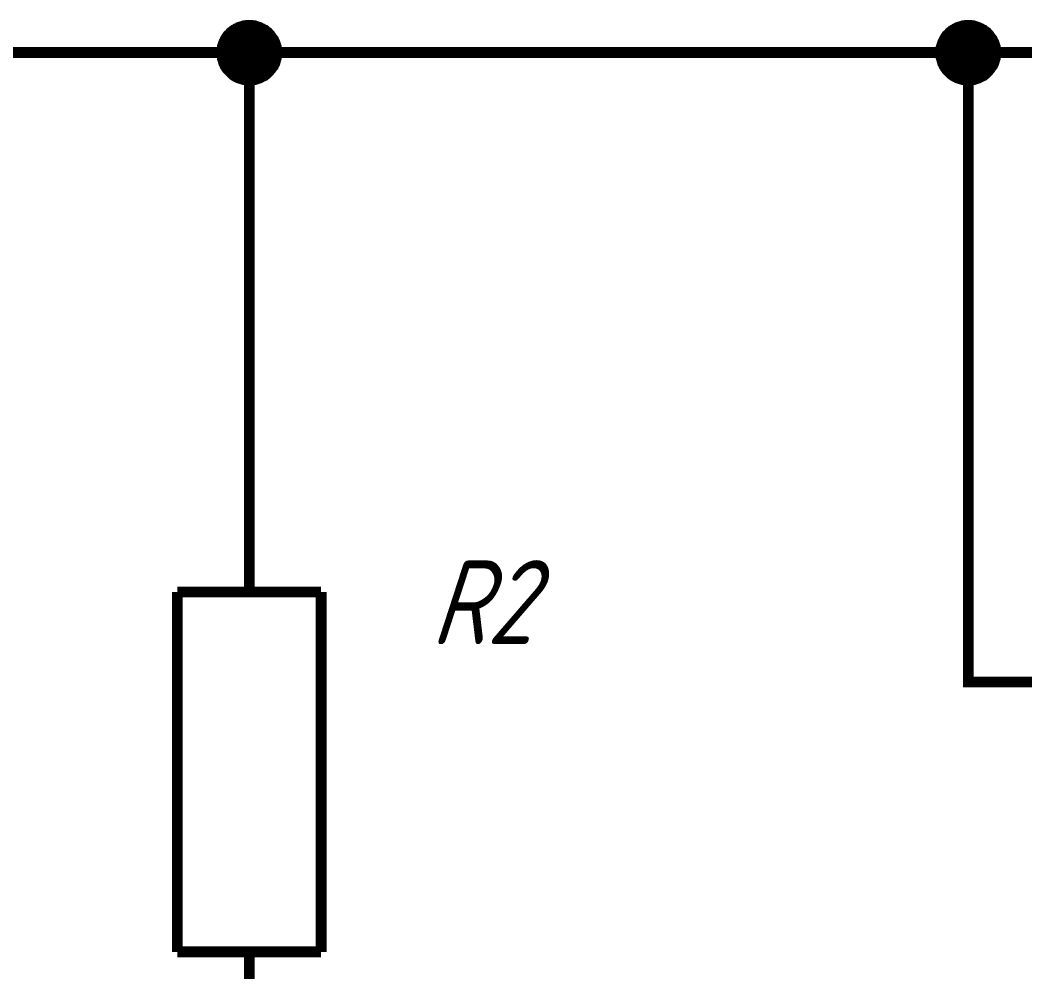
# Model space of a CAD drawing. Header units: millimetres. Extents: x 0 to 420, y 0 to 297.
# Drawn here: x 88.65 to 116.6, y 74.43 to 100.9 of the extents above; entities that cross this region are included whole.
import ezdxf

# ---------------------------------------------------------------- set-up
doc = ezdxf.new("R2010")
doc.units = ezdxf.units.MM
doc.layers.add('Sheet', color=255, linetype='Continuous')
doc.styles.add('GOST', font='', dxfattribs={"oblique": 18})
doc.styles.get('GOST').set_extended_font_data('GOST type A')

msp = doc.modelspace()

# ---------------------------------------------------------------- linework, layer by layer
at = {"layer": 'Sheet'}
for points, const_width in [([(94.266, 99.999), (94.266, 100.033), (94.266, 100.078), (94.278, 100.112), (94.278, 100.157), (94.289, 100.19), (94.3, 100.224), (94.311, 100.258), (94.323, 100.291), (94.345, 100.325), (94.356, 100.359), (94.379, 100.392), (94.39, 100.415), (94.412, 100.449), (94.435, 100.482), (94.469, 100.505), (94.491, 100.527), (94.513, 100.561), (94.547, 100.583), (94.57, 100.606), (94.603, 100.628), (94.637, 100.64), (94.659, 100.662), (94.693, 100.673), (94.727, 100.696), (94.76, 100.707), (94.805, 100.718), (94.839, 100.729), (94.873, 100.741), (94.918, 100.741), (94.951, 100.752), (94.985, 100.752), (95.03, 100.752)], 0.3), ([(94.266, 99.999), (94.266, 100.033), (94.266, 100.078), (94.278, 100.112), (94.278, 100.157), (94.289, 100.19), (94.3, 100.224), (94.311, 100.258), (94.323, 100.291), (94.345, 100.325), (94.356, 100.359), (94.379, 100.392), (94.39, 100.415), (94.412, 100.449), (94.435, 100.482), (94.469, 100.505), (94.491, 100.527), (94.513, 100.561), (94.547, 100.583), (94.57, 100.606), (94.603, 100.628), (94.637, 100.64), (94.659, 100.662), (94.693, 100.673), (94.727, 100.696), (94.76, 100.707), (94.805, 100.718), (94.839, 100.729), (94.873, 100.741), (94.918, 100.741), (94.951, 100.752), (94.985, 100.752), (95.03, 100.752)], 0.3), ([(94.266, 99.999), (94.266, 100.033), (94.266, 100.078), (94.278, 100.112), (94.278, 100.157), (94.289, 100.19), (94.3, 100.224), (94.311, 100.258), (94.323, 100.291), (94.345, 100.325), (94.356, 100.359), (94.379, 100.392), (94.39, 100.415), (94.412, 100.449), (94.435, 100.482), (94.469, 100.505), (94.491, 100.527), (94.513, 100.561), (94.547, 100.583), (94.57, 100.606), (94.603, 100.628), (94.637, 100.64), (94.659, 100.662), (94.693, 100.673), (94.727, 100.696), (94.76, 100.707), (94.805, 100.718), (94.839, 100.729), (94.873, 100.741), (94.918, 100.741), (94.951, 100.752), (94.985, 100.752), (95.03, 100.752)], 0.3), ([(94.266, 99.999), (94.266, 100.033), (94.266, 100.078), (94.278, 100.112), (94.278, 100.157), (94.289, 100.19), (94.3, 100.224), (94.311, 100.258), (94.323, 100.291), (94.345, 100.325), (94.356, 100.359), (94.379, 100.392), (94.39, 100.415), (94.412, 100.449), (94.435, 100.482), (94.469, 100.505), (94.491, 100.527), (94.513, 100.561), (94.547, 100.583), (94.57, 100.606), (94.603, 100.628), (94.637, 100.64), (94.659, 100.662), (94.693, 100.673), (94.727, 100.696), (94.76, 100.707), (94.805, 100.718), (94.839, 100.729), (94.873, 100.741), (94.918, 100.741), (94.951, 100.752), (94.985, 100.752), (95.03, 100.752)], 0.3), ([(95.03, 100.752), (95.03, 100.752)], 0.3), ([(95.03, 100.752), (95.064, 100.752), (95.109, 100.752), (95.142, 100.741), (95.187, 100.741), (95.221, 100.729), (95.254, 100.718), (95.288, 100.707), (95.322, 100.696), (95.356, 100.673), (95.389, 100.662), (95.423, 100.64), (95.457, 100.628), (95.479, 100.606), (95.513, 100.583), (95.546, 100.561), (95.569, 100.527), (95.591, 100.505), (95.614, 100.482), (95.636, 100.449), (95.659, 100.415), (95.681, 100.392), (95.704, 100.359), (95.715, 100.325), (95.737, 100.291), (95.749, 100.258), (95.76, 100.224), (95.771, 100.19), (95.782, 100.157), (95.782, 100.112), (95.793, 100.078), (95.793, 100.033), (95.793, 99.999)], 0.3), ([(95.03, 100.752), (95.03, 100.752)], 0.3), ([(95.03, 100.752), (95.064, 100.752), (95.109, 100.752), (95.142, 100.741), (95.187, 100.741), (95.221, 100.729), (95.254, 100.718), (95.288, 100.707), (95.322, 100.696), (95.356, 100.673), (95.389, 100.662), (95.423, 100.64), (95.457, 100.628), (95.479, 100.606), (95.513, 100.583), (95.546, 100.561), (95.569, 100.527), (95.591, 100.505), (95.614, 100.482), (95.636, 100.449), (95.659, 100.415), (95.681, 100.392), (95.704, 100.359), (95.715, 100.325), (95.737, 100.291), (95.749, 100.258), (95.76, 100.224), (95.771, 100.19), (95.782, 100.157), (95.782, 100.112), (95.793, 100.078), (95.793, 100.033), (95.793, 99.999)], 0.3), ([(95.03, 100.752), (95.03, 100.752)], 0.3), ([(95.03, 100.752), (95.064, 100.752), (95.109, 100.752), (95.142, 100.741), (95.187, 100.741), (95.221, 100.729), (95.254, 100.718), (95.288, 100.707), (95.322, 100.696), (95.356, 100.673), (95.389, 100.662), (95.423, 100.64), (95.457, 100.628), (95.479, 100.606), (95.513, 100.583), (95.546, 100.561), (95.569, 100.527), (95.591, 100.505), (95.614, 100.482), (95.636, 100.449), (95.659, 100.415), (95.681, 100.392), (95.704, 100.359), (95.715, 100.325), (95.737, 100.291), (95.749, 100.258), (95.76, 100.224), (95.771, 100.19), (95.782, 100.157), (95.782, 100.112), (95.793, 100.078), (95.793, 100.033), (95.793, 99.999)], 0.3), ([(95.03, 100.752), (95.03, 100.752)], 0.3), ([(95.03, 100.752), (95.064, 100.752), (95.109, 100.752), (95.142, 100.741), (95.187, 100.741), (95.221, 100.729), (95.254, 100.718), (95.288, 100.707), (95.322, 100.696), (95.356, 100.673), (95.389, 100.662), (95.423, 100.64), (95.457, 100.628), (95.479, 100.606), (95.513, 100.583), (95.546, 100.561), (95.569, 100.527), (95.591, 100.505), (95.614, 100.482), (95.636, 100.449), (95.659, 100.415), (95.681, 100.392), (95.704, 100.359), (95.715, 100.325), (95.737, 100.291), (95.749, 100.258), (95.76, 100.224), (95.771, 100.19), (95.782, 100.157), (95.782, 100.112), (95.793, 100.078), (95.793, 100.033), (95.793, 99.999)], 0.3), ([(114.263, 99.999), (114.263, 100.033), (114.263, 100.078), (114.274, 100.112), (114.274, 100.157), (114.285, 100.19), (114.296, 100.224), (114.308, 100.258), (114.319, 100.291), (114.341, 100.325), (114.353, 100.359), (114.375, 100.392), (114.386, 100.415), (114.409, 100.449), (114.431, 100.482), (114.465, 100.505), (114.487, 100.527), (114.51, 100.561), (114.543, 100.583), (114.566, 100.606), (114.6, 100.628), (114.633, 100.64), (114.656, 100.662), (114.689, 100.673), (114.723, 100.696), (114.757, 100.707), (114.802, 100.718), (114.835, 100.729), (114.869, 100.741), (114.914, 100.741), (114.948, 100.752), (114.981, 100.752), (115.026, 100.752)], 0.3), ([(114.263, 99.999), (114.263, 100.033), (114.263, 100.078), (114.274, 100.112), (114.274, 100.157), (114.285, 100.19), (114.296, 100.224), (114.308, 100.258), (114.319, 100.291), (114.341, 100.325), (114.353, 100.359), (114.375, 100.392), (114.386, 100.415), (114.409, 100.449), (114.431, 100.482), (114.465, 100.505), (114.487, 100.527), (114.51, 100.561), (114.543, 100.583), (114.566, 100.606), (114.6, 100.628), (114.633, 100.64), (114.656, 100.662), (114.689, 100.673), (114.723, 100.696), (114.757, 100.707), (114.802, 100.718), (114.835, 100.729), (114.869, 100.741), (114.914, 100.741), (114.948, 100.752), (114.981, 100.752), (115.026, 100.752)], 0.3), ([(114.263, 99.999), (114.263, 100.033), (114.263, 100.078), (114.274, 100.112), (114.274, 100.157), (114.285, 100.19), (114.296, 100.224), (114.308, 100.258), (114.319, 100.291), (114.341, 100.325), (114.353, 100.359), (114.375, 100.392), (114.386, 100.415), (114.409, 100.449), (114.431, 100.482), (114.465, 100.505), (114.487, 100.527), (114.51, 100.561), (114.543, 100.583), (114.566, 100.606), (114.6, 100.628), (114.633, 100.64), (114.656, 100.662), (114.689, 100.673), (114.723, 100.696), (114.757, 100.707), (114.802, 100.718), (114.835, 100.729), (114.869, 100.741), (114.914, 100.741), (114.948, 100.752), (114.981, 100.752), (115.026, 100.752)], 0.3), ([(114.263, 99.999), (114.263, 100.033), (114.263, 100.078), (114.274, 100.112), (114.274, 100.157), (114.285, 100.19), (114.296, 100.224), (114.308, 100.258), (114.319, 100.291), (114.341, 100.325), (114.353, 100.359), (114.375, 100.392), (114.386, 100.415), (114.409, 100.449), (114.431, 100.482), (114.465, 100.505), (114.487, 100.527), (114.51, 100.561), (114.543, 100.583), (114.566, 100.606), (114.6, 100.628), (114.633, 100.64), (114.656, 100.662), (114.689, 100.673), (114.723, 100.696), (114.757, 100.707), (114.802, 100.718), (114.835, 100.729), (114.869, 100.741), (114.914, 100.741), (114.948, 100.752), (114.981, 100.752), (115.026, 100.752)], 0.3), ([(115.026, 100.752), (115.026, 100.752)], 0.3), ([(115.026, 100.752), (115.06, 100.752), (115.105, 100.752), (115.138, 100.741), (115.183, 100.741), (115.217, 100.729), (115.251, 100.718), (115.284, 100.707), (115.318, 100.696), (115.352, 100.673), (115.385, 100.662), (115.419, 100.64), (115.453, 100.628), (115.475, 100.606), (115.509, 100.583), (115.543, 100.561), (115.565, 100.527), (115.588, 100.505), (115.61, 100.482), (115.632, 100.449), (115.655, 100.415), (115.677, 100.392), (115.7, 100.359), (115.711, 100.325), (115.734, 100.291), (115.745, 100.258), (115.756, 100.224), (115.767, 100.19), (115.778, 100.157), (115.778, 100.112), (115.79, 100.078), (115.79, 100.033), (115.79, 99.999)], 0.3), ([(115.026, 100.752), (115.026, 100.752)], 0.3), ([(115.026, 100.752), (115.06, 100.752), (115.105, 100.752), (115.138, 100.741), (115.183, 100.741), (115.217, 100.729), (115.251, 100.718), (115.284, 100.707), (115.318, 100.696), (115.352, 100.673), (115.385, 100.662), (115.419, 100.64), (115.453, 100.628), (115.475, 100.606), (115.509, 100.583), (115.543, 100.561), (115.565, 100.527), (115.588, 100.505), (115.61, 100.482), (115.632, 100.449), (115.655, 100.415), (115.677, 100.392), (115.7, 100.359), (115.711, 100.325), (115.734, 100.291), (115.745, 100.258), (115.756, 100.224), (115.767, 100.19), (115.778, 100.157), (115.778, 100.112), (115.79, 100.078), (115.79, 100.033), (115.79, 99.999)], 0.3), ([(115.026, 100.752), (115.026, 100.752)], 0.3), ([(115.026, 100.752), (115.06, 100.752), (115.105, 100.752), (115.138, 100.741), (115.183, 100.741), (115.217, 100.729), (115.251, 100.718), (115.284, 100.707), (115.318, 100.696), (115.352, 100.673), (115.385, 100.662), (115.419, 100.64), (115.453, 100.628), (115.475, 100.606), (115.509, 100.583), (115.543, 100.561), (115.565, 100.527), (115.588, 100.505), (115.61, 100.482), (115.632, 100.449), (115.655, 100.415), (115.677, 100.392), (115.7, 100.359), (115.711, 100.325), (115.734, 100.291), (115.745, 100.258), (115.756, 100.224), (115.767, 100.19), (115.778, 100.157), (115.778, 100.112), (115.79, 100.078), (115.79, 100.033), (115.79, 99.999)], 0.3), ([(115.026, 100.752), (115.026, 100.752)], 0.3), ([(115.026, 100.752), (115.06, 100.752), (115.105, 100.752), (115.138, 100.741), (115.183, 100.741), (115.217, 100.729), (115.251, 100.718), (115.284, 100.707), (115.318, 100.696), (115.352, 100.673), (115.385, 100.662), (115.419, 100.64), (115.453, 100.628), (115.475, 100.606), (115.509, 100.583), (115.543, 100.561), (115.565, 100.527), (115.588, 100.505), (115.61, 100.482), (115.632, 100.449), (115.655, 100.415), (115.677, 100.392), (115.7, 100.359), (115.711, 100.325), (115.734, 100.291), (115.745, 100.258), (115.756, 100.224), (115.767, 100.19), (115.778, 100.157), (115.778, 100.112), (115.79, 100.078), (115.79, 100.033), (115.79, 99.999)], 0.3), ([(94.266, 99.999), (94.266, 100.033), (94.266, 100.078), (94.278, 100.112), (94.278, 100.157), (94.289, 100.19), (94.3, 100.224), (94.311, 100.258), (94.323, 100.291), (94.345, 100.325), (94.356, 100.359), (94.379, 100.392), (94.39, 100.415), (94.412, 100.449), (94.435, 100.482), (94.469, 100.505), (94.491, 100.527), (94.513, 100.561), (94.547, 100.583), (94.57, 100.606), (94.603, 100.628), (94.637, 100.64), (94.659, 100.662), (94.693, 100.673), (94.727, 100.696), (94.76, 100.707), (94.805, 100.718), (94.839, 100.729), (94.873, 100.741), (94.918, 100.741), (94.951, 100.752), (94.985, 100.752), (95.03, 100.752)], 0.0991), ([(94.266, 99.999), (94.266, 100.033), (94.266, 100.078), (94.278, 100.112), (94.278, 100.157), (94.289, 100.19), (94.3, 100.224), (94.311, 100.258), (94.323, 100.291), (94.345, 100.325), (94.356, 100.359), (94.379, 100.392), (94.39, 100.415), (94.412, 100.449), (94.435, 100.482), (94.469, 100.505), (94.491, 100.527), (94.513, 100.561), (94.547, 100.583), (94.57, 100.606), (94.603, 100.628), (94.637, 100.64), (94.659, 100.662), (94.693, 100.673), (94.727, 100.696), (94.76, 100.707), (94.805, 100.718), (94.839, 100.729), (94.873, 100.741), (94.918, 100.741), (94.951, 100.752), (94.985, 100.752), (95.03, 100.752)], 0.0991), ([(94.266, 99.999), (94.266, 100.033), (94.266, 100.078), (94.278, 100.112), (94.278, 100.157), (94.289, 100.19), (94.3, 100.224), (94.311, 100.258), (94.323, 100.291), (94.345, 100.325), (94.356, 100.359), (94.379, 100.392), (94.39, 100.415), (94.412, 100.449), (94.435, 100.482), (94.469, 100.505), (94.491, 100.527), (94.513, 100.561), (94.547, 100.583), (94.57, 100.606), (94.603, 100.628), (94.637, 100.64), (94.659, 100.662), (94.693, 100.673), (94.727, 100.696), (94.76, 100.707), (94.805, 100.718), (94.839, 100.729), (94.873, 100.741), (94.918, 100.741), (94.951, 100.752), (94.985, 100.752), (95.03, 100.752)], 0.0991), ([(94.266, 99.999), (94.266, 100.033), (94.266, 100.078), (94.278, 100.112), (94.278, 100.157), (94.289, 100.19), (94.3, 100.224), (94.311, 100.258), (94.323, 100.291), (94.345, 100.325), (94.356, 100.359), (94.379, 100.392), (94.39, 100.415), (94.412, 100.449), (94.435, 100.482), (94.469, 100.505), (94.491, 100.527), (94.513, 100.561), (94.547, 100.583), (94.57, 100.606), (94.603, 100.628), (94.637, 100.64), (94.659, 100.662), (94.693, 100.673), (94.727, 100.696), (94.76, 100.707), (94.805, 100.718), (94.839, 100.729), (94.873, 100.741), (94.918, 100.741), (94.951, 100.752), (94.985, 100.752), (95.03, 100.752)], 0.0991), ([(95.03, 100.752), (95.03, 100.752)], 0.0991), ([(95.03, 100.752), (95.064, 100.752), (95.109, 100.752), (95.142, 100.741), (95.187, 100.741), (95.221, 100.729), (95.254, 100.718), (95.288, 100.707), (95.322, 100.696), (95.356, 100.673), (95.389, 100.662), (95.423, 100.64), (95.457, 100.628), (95.479, 100.606), (95.513, 100.583), (95.546, 100.561), (95.569, 100.527), (95.591, 100.505), (95.614, 100.482), (95.636, 100.449), (95.659, 100.415), (95.681, 100.392), (95.704, 100.359), (95.715, 100.325), (95.737, 100.291), (95.749, 100.258), (95.76, 100.224), (95.771, 100.19), (95.782, 100.157), (95.782, 100.112), (95.793, 100.078), (95.793, 100.033), (95.793, 99.999)], 0.0991), ([(95.03, 100.752), (95.03, 100.752)], 0.0991), ([(95.03, 100.752), (95.064, 100.752), (95.109, 100.752), (95.142, 100.741), (95.187, 100.741), (95.221, 100.729), (95.254, 100.718), (95.288, 100.707), (95.322, 100.696), (95.356, 100.673), (95.389, 100.662), (95.423, 100.64), (95.457, 100.628), (95.479, 100.606), (95.513, 100.583), (95.546, 100.561), (95.569, 100.527), (95.591, 100.505), (95.614, 100.482), (95.636, 100.449), (95.659, 100.415), (95.681, 100.392), (95.704, 100.359), (95.715, 100.325), (95.737, 100.291), (95.749, 100.258), (95.76, 100.224), (95.771, 100.19), (95.782, 100.157), (95.782, 100.112), (95.793, 100.078), (95.793, 100.033), (95.793, 99.999)], 0.0991), ([(95.03, 100.752), (95.03, 100.752)], 0.0991), ([(95.03, 100.752), (95.064, 100.752), (95.109, 100.752), (95.142, 100.741), (95.187, 100.741), (95.221, 100.729), (95.254, 100.718), (95.288, 100.707), (95.322, 100.696), (95.356, 100.673), (95.389, 100.662), (95.423, 100.64), (95.457, 100.628), (95.479, 100.606), (95.513, 100.583), (95.546, 100.561), (95.569, 100.527), (95.591, 100.505), (95.614, 100.482), (95.636, 100.449), (95.659, 100.415), (95.681, 100.392), (95.704, 100.359), (95.715, 100.325), (95.737, 100.291), (95.749, 100.258), (95.76, 100.224), (95.771, 100.19), (95.782, 100.157), (95.782, 100.112), (95.793, 100.078), (95.793, 100.033), (95.793, 99.999)], 0.0991), ([(95.03, 100.752), (95.03, 100.752)], 0.0991), ([(95.03, 100.752), (95.064, 100.752), (95.109, 100.752), (95.142, 100.741), (95.187, 100.741), (95.221, 100.729), (95.254, 100.718), (95.288, 100.707), (95.322, 100.696), (95.356, 100.673), (95.389, 100.662), (95.423, 100.64), (95.457, 100.628), (95.479, 100.606), (95.513, 100.583), (95.546, 100.561), (95.569, 100.527), (95.591, 100.505), (95.614, 100.482), (95.636, 100.449), (95.659, 100.415), (95.681, 100.392), (95.704, 100.359), (95.715, 100.325), (95.737, 100.291), (95.749, 100.258), (95.76, 100.224), (95.771, 100.19), (95.782, 100.157), (95.782, 100.112), (95.793, 100.078), (95.793, 100.033), (95.793, 99.999)], 0.0991), ([(114.263, 99.999), (114.263, 100.033), (114.263, 100.078), (114.274, 100.112), (114.274, 100.157), (114.285, 100.19), (114.296, 100.224), (114.308, 100.258), (114.319, 100.291), (114.341, 100.325), (114.353, 100.359), (114.375, 100.392), (114.386, 100.415), (114.409, 100.449), (114.431, 100.482), (114.465, 100.505), (114.487, 100.527), (114.51, 100.561), (114.543, 100.583), (114.566, 100.606), (114.6, 100.628), (114.633, 100.64), (114.656, 100.662), (114.689, 100.673), (114.723, 100.696), (114.757, 100.707), (114.802, 100.718), (114.835, 100.729), (114.869, 100.741), (114.914, 100.741), (114.948, 100.752), (114.981, 100.752), (115.026, 100.752)], 0.0991), ([(114.263, 99.999), (114.263, 100.033), (114.263, 100.078), (114.274, 100.112), (114.274, 100.157), (114.285, 100.19), (114.296, 100.224), (114.308, 100.258), (114.319, 100.291), (114.341, 100.325), (114.353, 100.359), (114.375, 100.392), (114.386, 100.415), (114.409, 100.449), (114.431, 100.482), (114.465, 100.505), (114.487, 100.527), (114.51, 100.561), (114.543, 100.583), (114.566, 100.606), (114.6, 100.628), (114.633, 100.64), (114.656, 100.662), (114.689, 100.673), (114.723, 100.696), (114.757, 100.707), (114.802, 100.718), (114.835, 100.729), (114.869, 100.741), (114.914, 100.741), (114.948, 100.752), (114.981, 100.752), (115.026, 100.752)], 0.0991), ([(114.263, 99.999), (114.263, 100.033), (114.263, 100.078), (114.274, 100.112), (114.274, 100.157), (114.285, 100.19), (114.296, 100.224), (114.308, 100.258), (114.319, 100.291), (114.341, 100.325), (114.353, 100.359), (114.375, 100.392), (114.386, 100.415), (114.409, 100.449), (114.431, 100.482), (114.465, 100.505), (114.487, 100.527), (114.51, 100.561), (114.543, 100.583), (114.566, 100.606), (114.6, 100.628), (114.633, 100.64), (114.656, 100.662), (114.689, 100.673), (114.723, 100.696), (114.757, 100.707), (114.802, 100.718), (114.835, 100.729), (114.869, 100.741), (114.914, 100.741), (114.948, 100.752), (114.981, 100.752), (115.026, 100.752)], 0.0991), ([(114.263, 99.999), (114.263, 100.033), (114.263, 100.078), (114.274, 100.112), (114.274, 100.157), (114.285, 100.19), (114.296, 100.224), (114.308, 100.258), (114.319, 100.291), (114.341, 100.325), (114.353, 100.359), (114.375, 100.392), (114.386, 100.415), (114.409, 100.449), (114.431, 100.482), (114.465, 100.505), (114.487, 100.527), (114.51, 100.561), (114.543, 100.583), (114.566, 100.606), (114.6, 100.628), (114.633, 100.64), (114.656, 100.662), (114.689, 100.673), (114.723, 100.696), (114.757, 100.707), (114.802, 100.718), (114.835, 100.729), (114.869, 100.741), (114.914, 100.741), (114.948, 100.752), (114.981, 100.752), (115.026, 100.752)], 0.0991), ([(115.026, 100.752), (115.026, 100.752)], 0.0991), ([(115.026, 100.752), (115.06, 100.752), (115.105, 100.752), (115.138, 100.741), (115.183, 100.741), (115.217, 100.729), (115.251, 100.718), (115.284, 100.707), (115.318, 100.696), (115.352, 100.673), (115.385, 100.662), (115.419, 100.64), (115.453, 100.628), (115.475, 100.606), (115.509, 100.583), (115.543, 100.561), (115.565, 100.527), (115.588, 100.505), (115.61, 100.482), (115.632, 100.449), (115.655, 100.415), (115.677, 100.392), (115.7, 100.359), (115.711, 100.325), (115.734, 100.291), (115.745, 100.258), (115.756, 100.224), (115.767, 100.19), (115.778, 100.157), (115.778, 100.112), (115.79, 100.078), (115.79, 100.033), (115.79, 99.999)], 0.0991), ([(115.026, 100.752), (115.026, 100.752)], 0.0991), ([(115.026, 100.752), (115.06, 100.752), (115.105, 100.752), (115.138, 100.741), (115.183, 100.741), (115.217, 100.729), (115.251, 100.718), (115.284, 100.707), (115.318, 100.696), (115.352, 100.673), (115.385, 100.662), (115.419, 100.64), (115.453, 100.628), (115.475, 100.606), (115.509, 100.583), (115.543, 100.561), (115.565, 100.527), (115.588, 100.505), (115.61, 100.482), (115.632, 100.449), (115.655, 100.415), (115.677, 100.392), (115.7, 100.359), (115.711, 100.325), (115.734, 100.291), (115.745, 100.258), (115.756, 100.224), (115.767, 100.19), (115.778, 100.157), (115.778, 100.112), (115.79, 100.078), (115.79, 100.033), (115.79, 99.999)], 0.0991), ([(115.026, 100.752), (115.026, 100.752)], 0.0991), ([(115.026, 100.752), (115.06, 100.752), (115.105, 100.752), (115.138, 100.741), (115.183, 100.741), (115.217, 100.729), (115.251, 100.718), (115.284, 100.707), (115.318, 100.696), (115.352, 100.673), (115.385, 100.662), (115.419, 100.64), (115.453, 100.628), (115.475, 100.606), (115.509, 100.583), (115.543, 100.561), (115.565, 100.527), (115.588, 100.505), (115.61, 100.482), (115.632, 100.449), (115.655, 100.415), (115.677, 100.392), (115.7, 100.359), (115.711, 100.325), (115.734, 100.291), (115.745, 100.258), (115.756, 100.224), (115.767, 100.19), (115.778, 100.157), (115.778, 100.112), (115.79, 100.078), (115.79, 100.033), (115.79, 99.999)], 0.0991), ([(115.026, 100.752), (115.026, 100.752)], 0.0991), ([(115.026, 100.752), (115.06, 100.752), (115.105, 100.752), (115.138, 100.741), (115.183, 100.741), (115.217, 100.729), (115.251, 100.718), (115.284, 100.707), (115.318, 100.696), (115.352, 100.673), (115.385, 100.662), (115.419, 100.64), (115.453, 100.628), (115.475, 100.606), (115.509, 100.583), (115.543, 100.561), (115.565, 100.527), (115.588, 100.505), (115.61, 100.482), (115.632, 100.449), (115.655, 100.415), (115.677, 100.392), (115.7, 100.359), (115.711, 100.325), (115.734, 100.291), (115.745, 100.258), (115.756, 100.224), (115.767, 100.19), (115.778, 100.157), (115.778, 100.112), (115.79, 100.078), (115.79, 100.033), (115.79, 99.999)], 0.0991), ([(95.03, 99.999), (85.026, 99.999)], 0.3), ([(95.03, 99.236), (94.985, 99.236), (94.951, 99.236), (94.918, 99.247), (94.873, 99.247), (94.839, 99.258), (94.805, 99.27), (94.76, 99.281), (94.727, 99.292), (94.693, 99.314), (94.659, 99.326), (94.637, 99.348), (94.603, 99.359), (94.57, 99.382), (94.547, 99.404), (94.513, 99.438), (94.491, 99.46), (94.469, 99.483), (94.435, 99.517), (94.412, 99.539), (94.39, 99.573), (94.379, 99.606), (94.356, 99.629), (94.345, 99.663), (94.323, 99.696), (94.311, 99.73), (94.3, 99.775), (94.289, 99.809), (94.278, 99.842), (94.278, 99.887), (94.266, 99.921), (94.266, 99.955), (94.266, 99.999)], 0.3), ([(94.266, 99.999), (94.266, 99.999)], 0.3), ([(95.03, 99.236), (94.985, 99.236), (94.951, 99.236), (94.918, 99.247), (94.873, 99.247), (94.839, 99.258), (94.805, 99.27), (94.76, 99.281), (94.727, 99.292), (94.693, 99.314), (94.659, 99.326), (94.637, 99.348), (94.603, 99.359), (94.57, 99.382), (94.547, 99.404), (94.513, 99.438), (94.491, 99.46), (94.469, 99.483), (94.435, 99.517), (94.412, 99.539), (94.39, 99.573), (94.379, 99.606), (94.356, 99.629), (94.345, 99.663), (94.323, 99.696), (94.311, 99.73), (94.3, 99.775), (94.289, 99.809), (94.278, 99.842), (94.278, 99.887), (94.266, 99.921), (94.266, 99.955), (94.266, 99.999)], 0.3), ([(94.266, 99.999), (94.266, 99.999)], 0.3), ([(95.03, 99.236), (94.985, 99.236), (94.951, 99.236), (94.918, 99.247), (94.873, 99.247), (94.839, 99.258), (94.805, 99.27), (94.76, 99.281), (94.727, 99.292), (94.693, 99.314), (94.659, 99.326), (94.637, 99.348), (94.603, 99.359), (94.57, 99.382), (94.547, 99.404), (94.513, 99.438), (94.491, 99.46), (94.469, 99.483), (94.435, 99.517), (94.412, 99.539), (94.39, 99.573), (94.379, 99.606), (94.356, 99.629), (94.345, 99.663), (94.323, 99.696), (94.311, 99.73), (94.3, 99.775), (94.289, 99.809), (94.278, 99.842), (94.278, 99.887), (94.266, 99.921), (94.266, 99.955), (94.266, 99.999)], 0.3), ([(94.266, 99.999), (94.266, 99.999)], 0.3), ([(95.03, 99.236), (94.985, 99.236), (94.951, 99.236), (94.918, 99.247), (94.873, 99.247), (94.839, 99.258), (94.805, 99.27), (94.76, 99.281), (94.727, 99.292), (94.693, 99.314), (94.659, 99.326), (94.637, 99.348), (94.603, 99.359), (94.57, 99.382), (94.547, 99.404), (94.513, 99.438), (94.491, 99.46), (94.469, 99.483), (94.435, 99.517), (94.412, 99.539), (94.39, 99.573), (94.379, 99.606), (94.356, 99.629), (94.345, 99.663), (94.323, 99.696), (94.311, 99.73), (94.3, 99.775), (94.289, 99.809), (94.278, 99.842), (94.278, 99.887), (94.266, 99.921), (94.266, 99.955), (94.266, 99.999)], 0.3), ([(94.266, 99.999), (94.266, 99.999)], 0.3), ([(95.793, 99.999), (95.793, 99.955), (95.793, 99.921), (95.782, 99.887), (95.782, 99.842), (95.771, 99.809), (95.76, 99.775), (95.749, 99.73), (95.737, 99.696), (95.715, 99.663), (95.704, 99.629), (95.681, 99.606), (95.659, 99.573), (95.636, 99.539), (95.614, 99.517), (95.591, 99.483), (95.569, 99.46), (95.546, 99.438), (95.513, 99.404), (95.479, 99.382), (95.457, 99.359), (95.423, 99.348), (95.389, 99.326), (95.356, 99.314), (95.322, 99.292), (95.288, 99.281), (95.254, 99.27), (95.221, 99.258), (95.187, 99.247), (95.142, 99.247), (95.109, 99.236), (95.064, 99.236), (95.03, 99.236)], 0.3), ([(115.026, 99.999), (95.03, 99.999), (95.03, 89.994)], 0.3), ([(95.793, 99.999), (95.793, 99.955), (95.793, 99.921), (95.782, 99.887), (95.782, 99.842), (95.771, 99.809), (95.76, 99.775), (95.749, 99.73), (95.737, 99.696), (95.715, 99.663), (95.704, 99.629), (95.681, 99.606), (95.659, 99.573), (95.636, 99.539), (95.614, 99.517), (95.591, 99.483), (95.569, 99.46), (95.546, 99.438), (95.513, 99.404), (95.479, 99.382), (95.457, 99.359), (95.423, 99.348), (95.389, 99.326), (95.356, 99.314), (95.322, 99.292), (95.288, 99.281), (95.254, 99.27), (95.221, 99.258), (95.187, 99.247), (95.142, 99.247), (95.109, 99.236), (95.064, 99.236), (95.03, 99.236)], 0.3), ([(95.793, 99.999), (95.793, 99.955), (95.793, 99.921), (95.782, 99.887), (95.782, 99.842), (95.771, 99.809), (95.76, 99.775), (95.749, 99.73), (95.737, 99.696), (95.715, 99.663), (95.704, 99.629), (95.681, 99.606), (95.659, 99.573), (95.636, 99.539), (95.614, 99.517), (95.591, 99.483), (95.569, 99.46), (95.546, 99.438), (95.513, 99.404), (95.479, 99.382), (95.457, 99.359), (95.423, 99.348), (95.389, 99.326), (95.356, 99.314), (95.322, 99.292), (95.288, 99.281), (95.254, 99.27), (95.221, 99.258), (95.187, 99.247), (95.142, 99.247), (95.109, 99.236), (95.064, 99.236), (95.03, 99.236)], 0.3), ([(95.793, 99.999), (95.793, 99.955), (95.793, 99.921), (95.782, 99.887), (95.782, 99.842), (95.771, 99.809), (95.76, 99.775), (95.749, 99.73), (95.737, 99.696), (95.715, 99.663), (95.704, 99.629), (95.681, 99.606), (95.659, 99.573), (95.636, 99.539), (95.614, 99.517), (95.591, 99.483), (95.569, 99.46), (95.546, 99.438), (95.513, 99.404), (95.479, 99.382), (95.457, 99.359), (95.423, 99.348), (95.389, 99.326), (95.356, 99.314), (95.322, 99.292), (95.288, 99.281), (95.254, 99.27), (95.221, 99.258), (95.187, 99.247), (95.142, 99.247), (95.109, 99.236), (95.064, 99.236), (95.03, 99.236)], 0.3), ([(95.793, 99.999), (95.793, 99.999), (95.793, 99.999), (95.793, 99.999), (95.793, 99.999), (95.793, 99.999), (95.793, 99.999), (95.793, 99.999), (95.793, 99.999), (95.793, 99.999), (95.793, 99.999), (95.793, 99.999), (95.793, 99.999), (95.793, 99.999), (95.793, 99.999), (95.793, 99.999), (95.793, 99.999), (95.793, 99.999), (95.793, 99.999), (95.793, 99.999), (95.793, 99.999), (95.793, 99.999), (95.793, 99.999), (95.793, 99.999), (95.793, 99.999), (95.793, 99.999), (95.793, 99.999), (95.793, 99.999), (95.793, 99.999), (95.793, 99.999), (95.793, 99.999), (95.793, 99.999), (95.793, 99.999)], 0.3), ([(95.793, 99.999), (95.793, 99.999)], 0.3), ([(95.793, 99.999), (95.793, 99.999), (95.793, 99.999), (95.793, 99.999), (95.793, 99.999), (95.793, 99.999), (95.793, 99.999), (95.793, 99.999), (95.793, 99.999), (95.793, 99.999), (95.793, 99.999), (95.793, 99.999), (95.793, 99.999), (95.793, 99.999), (95.793, 99.999), (95.793, 99.999), (95.793, 99.999), (95.793, 99.999), (95.793, 99.999), (95.793, 99.999), (95.793, 99.999), (95.793, 99.999), (95.793, 99.999), (95.793, 99.999), (95.793, 99.999), (95.793, 99.999), (95.793, 99.999), (95.793, 99.999), (95.793, 99.999), (95.793, 99.999), (95.793, 99.999), (95.793, 99.999), (95.793, 99.999)], 0.3), ([(95.793, 99.999), (95.793, 99.999)], 0.3), ([(95.793, 99.999), (95.793, 99.999), (95.793, 99.999), (95.793, 99.999), (95.793, 99.999), (95.793, 99.999), (95.793, 99.999), (95.793, 99.999), (95.793, 99.999), (95.793, 99.999), (95.793, 99.999), (95.793, 99.999), (95.793, 99.999), (95.793, 99.999), (95.793, 99.999), (95.793, 99.999), (95.793, 99.999), (95.793, 99.999), (95.793, 99.999), (95.793, 99.999), (95.793, 99.999), (95.793, 99.999), (95.793, 99.999), (95.793, 99.999), (95.793, 99.999), (95.793, 99.999), (95.793, 99.999), (95.793, 99.999), (95.793, 99.999), (95.793, 99.999), (95.793, 99.999), (95.793, 99.999), (95.793, 99.999)], 0.3), ([(95.793, 99.999), (95.793, 99.999)], 0.3), ([(95.793, 99.999), (95.793, 99.999), (95.793, 99.999), (95.793, 99.999), (95.793, 99.999), (95.793, 99.999), (95.793, 99.999), (95.793, 99.999), (95.793, 99.999), (95.793, 99.999), (95.793, 99.999), (95.793, 99.999), (95.793, 99.999), (95.793, 99.999), (95.793, 99.999), (95.793, 99.999), (95.793, 99.999), (95.793, 99.999), (95.793, 99.999), (95.793, 99.999), (95.793, 99.999), (95.793, 99.999), (95.793, 99.999), (95.793, 99.999), (95.793, 99.999), (95.793, 99.999), (95.793, 99.999), (95.793, 99.999), (95.793, 99.999), (95.793, 99.999), (95.793, 99.999), (95.793, 99.999), (95.793, 99.999)], 0.3), ([(95.793, 99.999), (95.793, 99.999)], 0.3), ([(115.026, 99.236), (114.981, 99.236), (114.948, 99.236), (114.914, 99.247), (114.869, 99.247), (114.835, 99.258), (114.802, 99.27), (114.757, 99.281), (114.723, 99.292), (114.689, 99.314), (114.656, 99.326), (114.633, 99.348), (114.6, 99.359), (114.566, 99.382), (114.543, 99.404), (114.51, 99.438), (114.487, 99.46), (114.465, 99.483), (114.431, 99.517), (114.409, 99.539), (114.386, 99.573), (114.375, 99.606), (114.353, 99.629), (114.341, 99.663), (114.319, 99.696), (114.308, 99.73), (114.296, 99.775), (114.285, 99.809), (114.274, 99.842), (114.274, 99.887), (114.263, 99.921), (114.263, 99.955), (114.263, 99.999)], 0.3), ([(114.263, 99.999), (114.263, 99.999)], 0.3), ([(115.026, 99.236), (114.981, 99.236), (114.948, 99.236), (114.914, 99.247), (114.869, 99.247), (114.835, 99.258), (114.802, 99.27), (114.757, 99.281), (114.723, 99.292), (114.689, 99.314), (114.656, 99.326), (114.633, 99.348), (114.6, 99.359), (114.566, 99.382), (114.543, 99.404), (114.51, 99.438), (114.487, 99.46), (114.465, 99.483), (114.431, 99.517), (114.409, 99.539), (114.386, 99.573), (114.375, 99.606), (114.353, 99.629), (114.341, 99.663), (114.319, 99.696), (114.308, 99.73), (114.296, 99.775), (114.285, 99.809), (114.274, 99.842), (114.274, 99.887), (114.263, 99.921), (114.263, 99.955), (114.263, 99.999)], 0.3), ([(114.263, 99.999), (114.263, 99.999)], 0.3), ([(115.026, 99.236), (114.981, 99.236), (114.948, 99.236), (114.914, 99.247), (114.869, 99.247), (114.835, 99.258), (114.802, 99.27), (114.757, 99.281), (114.723, 99.292), (114.689, 99.314), (114.656, 99.326), (114.633, 99.348), (114.6, 99.359), (114.566, 99.382), (114.543, 99.404), (114.51, 99.438), (114.487, 99.46), (114.465, 99.483), (114.431, 99.517), (114.409, 99.539), (114.386, 99.573), (114.375, 99.606), (114.353, 99.629), (114.341, 99.663), (114.319, 99.696), (114.308, 99.73), (114.296, 99.775), (114.285, 99.809), (114.274, 99.842), (114.274, 99.887), (114.263, 99.921), (114.263, 99.955), (114.263, 99.999)], 0.3), ([(114.263, 99.999), (114.263, 99.999)], 0.3), ([(115.026, 99.236), (114.981, 99.236), (114.948, 99.236), (114.914, 99.247), (114.869, 99.247), (114.835, 99.258), (114.802, 99.27), (114.757, 99.281), (114.723, 99.292), (114.689, 99.314), (114.656, 99.326), (114.633, 99.348), (114.6, 99.359), (114.566, 99.382), (114.543, 99.404), (114.51, 99.438), (114.487, 99.46), (114.465, 99.483), (114.431, 99.517), (114.409, 99.539), (114.386, 99.573), (114.375, 99.606), (114.353, 99.629), (114.341, 99.663), (114.319, 99.696), (114.308, 99.73), (114.296, 99.775), (114.285, 99.809), (114.274, 99.842), (114.274, 99.887), (114.263, 99.921), (114.263, 99.955), (114.263, 99.999)], 0.3), ([(114.263, 99.999), (114.263, 99.999)], 0.3), ([(115.79, 99.999), (115.79, 99.955), (115.79, 99.921), (115.778, 99.887), (115.778, 99.842), (115.767, 99.809), (115.756, 99.775), (115.745, 99.73), (115.734, 99.696), (115.711, 99.663), (115.7, 99.629), (115.677, 99.606), (115.655, 99.573), (115.632, 99.539), (115.61, 99.517), (115.588, 99.483), (115.565, 99.46), (115.543, 99.438), (115.509, 99.404), (115.475, 99.382), (115.453, 99.359), (115.419, 99.348), (115.385, 99.326), (115.352, 99.314), (115.318, 99.292), (115.284, 99.281), (115.251, 99.27), (115.217, 99.258), (115.183, 99.247), (115.138, 99.247), (115.105, 99.236), (115.06, 99.236), (115.026, 99.236)], 0.3), ([(117.519, 82.493), (115.026, 82.493), (115.026, 99.999), (150.011, 99.999)], 0.3), ([(115.79, 99.999), (115.79, 99.955), (115.79, 99.921), (115.778, 99.887), (115.778, 99.842), (115.767, 99.809), (115.756, 99.775), (115.745, 99.73), (115.734, 99.696), (115.711, 99.663), (115.7, 99.629), (115.677, 99.606), (115.655, 99.573), (115.632, 99.539), (115.61, 99.517), (115.588, 99.483), (115.565, 99.46), (115.543, 99.438), (115.509, 99.404), (115.475, 99.382), (115.453, 99.359), (115.419, 99.348), (115.385, 99.326), (115.352, 99.314), (115.318, 99.292), (115.284, 99.281), (115.251, 99.27), (115.217, 99.258), (115.183, 99.247), (115.138, 99.247), (115.105, 99.236), (115.06, 99.236), (115.026, 99.236)], 0.3), ([(115.79, 99.999), (115.79, 99.955), (115.79, 99.921), (115.778, 99.887), (115.778, 99.842), (115.767, 99.809), (115.756, 99.775), (115.745, 99.73), (115.734, 99.696), (115.711, 99.663), (115.7, 99.629), (115.677, 99.606), (115.655, 99.573), (115.632, 99.539), (115.61, 99.517), (115.588, 99.483), (115.565, 99.46), (115.543, 99.438), (115.509, 99.404), (115.475, 99.382), (115.453, 99.359), (115.419, 99.348), (115.385, 99.326), (115.352, 99.314), (115.318, 99.292), (115.284, 99.281), (115.251, 99.27), (115.217, 99.258), (115.183, 99.247), (115.138, 99.247), (115.105, 99.236), (115.06, 99.236), (115.026, 99.236)], 0.3), ([(115.79, 99.999), (115.79, 99.955), (115.79, 99.921), (115.778, 99.887), (115.778, 99.842), (115.767, 99.809), (115.756, 99.775), (115.745, 99.73), (115.734, 99.696), (115.711, 99.663), (115.7, 99.629), (115.677, 99.606), (115.655, 99.573), (115.632, 99.539), (115.61, 99.517), (115.588, 99.483), (115.565, 99.46), (115.543, 99.438), (115.509, 99.404), (115.475, 99.382), (115.453, 99.359), (115.419, 99.348), (115.385, 99.326), (115.352, 99.314), (115.318, 99.292), (115.284, 99.281), (115.251, 99.27), (115.217, 99.258), (115.183, 99.247), (115.138, 99.247), (115.105, 99.236), (115.06, 99.236), (115.026, 99.236)], 0.3), ([(115.79, 99.999), (115.79, 99.999), (115.79, 99.999), (115.79, 99.999), (115.79, 99.999), (115.79, 99.999), (115.79, 99.999), (115.79, 99.999), (115.79, 99.999), (115.79, 99.999), (115.79, 99.999), (115.79, 99.999), (115.79, 99.999), (115.79, 99.999), (115.79, 99.999), (115.79, 99.999), (115.79, 99.999), (115.79, 99.999), (115.79, 99.999), (115.79, 99.999), (115.79, 99.999), (115.79, 99.999), (115.79, 99.999), (115.79, 99.999), (115.79, 99.999), (115.79, 99.999), (115.79, 99.999), (115.79, 99.999), (115.79, 99.999), (115.79, 99.999), (115.79, 99.999), (115.79, 99.999), (115.79, 99.999)], 0.3), ([(115.79, 99.999), (115.79, 99.999)], 0.3), ([(115.79, 99.999), (115.79, 99.999), (115.79, 99.999), (115.79, 99.999), (115.79, 99.999), (115.79, 99.999), (115.79, 99.999), (115.79, 99.999), (115.79, 99.999), (115.79, 99.999), (115.79, 99.999), (115.79, 99.999), (115.79, 99.999), (115.79, 99.999), (115.79, 99.999), (115.79, 99.999), (115.79, 99.999), (115.79, 99.999), (115.79, 99.999), (115.79, 99.999), (115.79, 99.999), (115.79, 99.999), (115.79, 99.999), (115.79, 99.999), (115.79, 99.999), (115.79, 99.999), (115.79, 99.999), (115.79, 99.999), (115.79, 99.999), (115.79, 99.999), (115.79, 99.999), (115.79, 99.999), (115.79, 99.999)], 0.3), ([(115.79, 99.999), (115.79, 99.999)], 0.3), ([(115.79, 99.999), (115.79, 99.999), (115.79, 99.999), (115.79, 99.999), (115.79, 99.999), (115.79, 99.999), (115.79, 99.999), (115.79, 99.999), (115.79, 99.999), (115.79, 99.999), (115.79, 99.999), (115.79, 99.999), (115.79, 99.999), (115.79, 99.999), (115.79, 99.999), (115.79, 99.999), (115.79, 99.999), (115.79, 99.999), (115.79, 99.999), (115.79, 99.999), (115.79, 99.999), (115.79, 99.999), (115.79, 99.999), (115.79, 99.999), (115.79, 99.999), (115.79, 99.999), (115.79, 99.999), (115.79, 99.999), (115.79, 99.999), (115.79, 99.999), (115.79, 99.999), (115.79, 99.999), (115.79, 99.999)], 0.3), ([(115.79, 99.999), (115.79, 99.999)], 0.3), ([(115.79, 99.999), (115.79, 99.999), (115.79, 99.999), (115.79, 99.999), (115.79, 99.999), (115.79, 99.999), (115.79, 99.999), (115.79, 99.999), (115.79, 99.999), (115.79, 99.999), (115.79, 99.999), (115.79, 99.999), (115.79, 99.999), (115.79, 99.999), (115.79, 99.999), (115.79, 99.999), (115.79, 99.999), (115.79, 99.999), (115.79, 99.999), (115.79, 99.999), (115.79, 99.999), (115.79, 99.999), (115.79, 99.999), (115.79, 99.999), (115.79, 99.999), (115.79, 99.999), (115.79, 99.999), (115.79, 99.999), (115.79, 99.999), (115.79, 99.999), (115.79, 99.999), (115.79, 99.999), (115.79, 99.999)], 0.3), ([(115.79, 99.999), (115.79, 99.999)], 0.3), ([(95.03, 99.236), (94.985, 99.236), (94.951, 99.236), (94.918, 99.247), (94.873, 99.247), (94.839, 99.258), (94.805, 99.27), (94.76, 99.281), (94.727, 99.292), (94.693, 99.314), (94.659, 99.326), (94.637, 99.348), (94.603, 99.359), (94.57, 99.382), (94.547, 99.404), (94.513, 99.438), (94.491, 99.46), (94.469, 99.483), (94.435, 99.517), (94.412, 99.539), (94.39, 99.573), (94.379, 99.606), (94.356, 99.629), (94.345, 99.663), (94.323, 99.696), (94.311, 99.73), (94.3, 99.775), (94.289, 99.809), (94.278, 99.842), (94.278, 99.887), (94.266, 99.921), (94.266, 99.955), (94.266, 99.999)], 0.0991), ([(94.266, 99.999), (94.266, 99.999)], 0.0991), ([(95.03, 99.236), (94.985, 99.236), (94.951, 99.236), (94.918, 99.247), (94.873, 99.247), (94.839, 99.258), (94.805, 99.27), (94.76, 99.281), (94.727, 99.292), (94.693, 99.314), (94.659, 99.326), (94.637, 99.348), (94.603, 99.359), (94.57, 99.382), (94.547, 99.404), (94.513, 99.438), (94.491, 99.46), (94.469, 99.483), (94.435, 99.517), (94.412, 99.539), (94.39, 99.573), (94.379, 99.606), (94.356, 99.629), (94.345, 99.663), (94.323, 99.696), (94.311, 99.73), (94.3, 99.775), (94.289, 99.809), (94.278, 99.842), (94.278, 99.887), (94.266, 99.921), (94.266, 99.955), (94.266, 99.999)], 0.0991), ([(94.266, 99.999), (94.266, 99.999)], 0.0991), ([(95.03, 99.236), (94.985, 99.236), (94.951, 99.236), (94.918, 99.247), (94.873, 99.247), (94.839, 99.258), (94.805, 99.27), (94.76, 99.281), (94.727, 99.292), (94.693, 99.314), (94.659, 99.326), (94.637, 99.348), (94.603, 99.359), (94.57, 99.382), (94.547, 99.404), (94.513, 99.438), (94.491, 99.46), (94.469, 99.483), (94.435, 99.517), (94.412, 99.539), (94.39, 99.573), (94.379, 99.606), (94.356, 99.629), (94.345, 99.663), (94.323, 99.696), (94.311, 99.73), (94.3, 99.775), (94.289, 99.809), (94.278, 99.842), (94.278, 99.887), (94.266, 99.921), (94.266, 99.955), (94.266, 99.999)], 0.0991), ([(94.266, 99.999), (94.266, 99.999)], 0.0991), ([(95.03, 99.236), (94.985, 99.236), (94.951, 99.236), (94.918, 99.247), (94.873, 99.247), (94.839, 99.258), (94.805, 99.27), (94.76, 99.281), (94.727, 99.292), (94.693, 99.314), (94.659, 99.326), (94.637, 99.348), (94.603, 99.359), (94.57, 99.382), (94.547, 99.404), (94.513, 99.438), (94.491, 99.46), (94.469, 99.483), (94.435, 99.517), (94.412, 99.539), (94.39, 99.573), (94.379, 99.606), (94.356, 99.629), (94.345, 99.663), (94.323, 99.696), (94.311, 99.73), (94.3, 99.775), (94.289, 99.809), (94.278, 99.842), (94.278, 99.887), (94.266, 99.921), (94.266, 99.955), (94.266, 99.999)], 0.0991), ([(94.266, 99.999), (94.266, 99.999)], 0.0991), ([(95.793, 99.999), (95.793, 99.955), (95.793, 99.921), (95.782, 99.887), (95.782, 99.842), (95.771, 99.809), (95.76, 99.775), (95.749, 99.73), (95.737, 99.696), (95.715, 99.663), (95.704, 99.629), (95.681, 99.606), (95.659, 99.573), (95.636, 99.539), (95.614, 99.517), (95.591, 99.483), (95.569, 99.46), (95.546, 99.438), (95.513, 99.404), (95.479, 99.382), (95.457, 99.359), (95.423, 99.348), (95.389, 99.326), (95.356, 99.314), (95.322, 99.292), (95.288, 99.281), (95.254, 99.27), (95.221, 99.258), (95.187, 99.247), (95.142, 99.247), (95.109, 99.236), (95.064, 99.236), (95.03, 99.236)], 0.0991), ([(95.793, 99.999), (95.793, 99.955), (95.793, 99.921), (95.782, 99.887), (95.782, 99.842), (95.771, 99.809), (95.76, 99.775), (95.749, 99.73), (95.737, 99.696), (95.715, 99.663), (95.704, 99.629), (95.681, 99.606), (95.659, 99.573), (95.636, 99.539), (95.614, 99.517), (95.591, 99.483), (95.569, 99.46), (95.546, 99.438), (95.513, 99.404), (95.479, 99.382), (95.457, 99.359), (95.423, 99.348), (95.389, 99.326), (95.356, 99.314), (95.322, 99.292), (95.288, 99.281), (95.254, 99.27), (95.221, 99.258), (95.187, 99.247), (95.142, 99.247), (95.109, 99.236), (95.064, 99.236), (95.03, 99.236)], 0.0991), ([(95.793, 99.999), (95.793, 99.955), (95.793, 99.921), (95.782, 99.887), (95.782, 99.842), (95.771, 99.809), (95.76, 99.775), (95.749, 99.73), (95.737, 99.696), (95.715, 99.663), (95.704, 99.629), (95.681, 99.606), (95.659, 99.573), (95.636, 99.539), (95.614, 99.517), (95.591, 99.483), (95.569, 99.46), (95.546, 99.438), (95.513, 99.404), (95.479, 99.382), (95.457, 99.359), (95.423, 99.348), (95.389, 99.326), (95.356, 99.314), (95.322, 99.292), (95.288, 99.281), (95.254, 99.27), (95.221, 99.258), (95.187, 99.247), (95.142, 99.247), (95.109, 99.236), (95.064, 99.236), (95.03, 99.236)], 0.0991), ([(95.793, 99.999), (95.793, 99.955), (95.793, 99.921), (95.782, 99.887), (95.782, 99.842), (95.771, 99.809), (95.76, 99.775), (95.749, 99.73), (95.737, 99.696), (95.715, 99.663), (95.704, 99.629), (95.681, 99.606), (95.659, 99.573), (95.636, 99.539), (95.614, 99.517), (95.591, 99.483), (95.569, 99.46), (95.546, 99.438), (95.513, 99.404), (95.479, 99.382), (95.457, 99.359), (95.423, 99.348), (95.389, 99.326), (95.356, 99.314), (95.322, 99.292), (95.288, 99.281), (95.254, 99.27), (95.221, 99.258), (95.187, 99.247), (95.142, 99.247), (95.109, 99.236), (95.064, 99.236), (95.03, 99.236)], 0.0991), ([(95.793, 99.999), (95.793, 99.999), (95.793, 99.999), (95.793, 99.999), (95.793, 99.999), (95.793, 99.999), (95.793, 99.999), (95.793, 99.999), (95.793, 99.999), (95.793, 99.999), (95.793, 99.999), (95.793, 99.999), (95.793, 99.999), (95.793, 99.999), (95.793, 99.999), (95.793, 99.999), (95.793, 99.999), (95.793, 99.999), (95.793, 99.999), (95.793, 99.999), (95.793, 99.999), (95.793, 99.999), (95.793, 99.999), (95.793, 99.999), (95.793, 99.999), (95.793, 99.999), (95.793, 99.999), (95.793, 99.999), (95.793, 99.999), (95.793, 99.999), (95.793, 99.999), (95.793, 99.999), (95.793, 99.999)], 0.0991), ([(95.793, 99.999), (95.793, 99.999)], 0.0991), ([(95.793, 99.999), (95.793, 99.999), (95.793, 99.999), (95.793, 99.999), (95.793, 99.999), (95.793, 99.999), (95.793, 99.999), (95.793, 99.999), (95.793, 99.999), (95.793, 99.999), (95.793, 99.999), (95.793, 99.999), (95.793, 99.999), (95.793, 99.999), (95.793, 99.999), (95.793, 99.999), (95.793, 99.999), (95.793, 99.999), (95.793, 99.999), (95.793, 99.999), (95.793, 99.999), (95.793, 99.999), (95.793, 99.999), (95.793, 99.999), (95.793, 99.999), (95.793, 99.999), (95.793, 99.999), (95.793, 99.999), (95.793, 99.999), (95.793, 99.999), (95.793, 99.999), (95.793, 99.999), (95.793, 99.999)], 0.0991), ([(95.793, 99.999), (95.793, 99.999)], 0.0991), ([(95.793, 99.999), (95.793, 99.999), (95.793, 99.999), (95.793, 99.999), (95.793, 99.999), (95.793, 99.999), (95.793, 99.999), (95.793, 99.999), (95.793, 99.999), (95.793, 99.999), (95.793, 99.999), (95.793, 99.999), (95.793, 99.999), (95.793, 99.999), (95.793, 99.999), (95.793, 99.999), (95.793, 99.999), (95.793, 99.999), (95.793, 99.999), (95.793, 99.999), (95.793, 99.999), (95.793, 99.999), (95.793, 99.999), (95.793, 99.999), (95.793, 99.999), (95.793, 99.999), (95.793, 99.999), (95.793, 99.999), (95.793, 99.999), (95.793, 99.999), (95.793, 99.999), (95.793, 99.999), (95.793, 99.999)], 0.0991), ([(95.793, 99.999), (95.793, 99.999)], 0.0991), ([(95.793, 99.999), (95.793, 99.999), (95.793, 99.999), (95.793, 99.999), (95.793, 99.999), (95.793, 99.999), (95.793, 99.999), (95.793, 99.999), (95.793, 99.999), (95.793, 99.999), (95.793, 99.999), (95.793, 99.999), (95.793, 99.999), (95.793, 99.999), (95.793, 99.999), (95.793, 99.999), (95.793, 99.999), (95.793, 99.999), (95.793, 99.999), (95.793, 99.999), (95.793, 99.999), (95.793, 99.999), (95.793, 99.999), (95.793, 99.999), (95.793, 99.999), (95.793, 99.999), (95.793, 99.999), (95.793, 99.999), (95.793, 99.999), (95.793, 99.999), (95.793, 99.999), (95.793, 99.999), (95.793, 99.999)], 0.0991), ([(95.793, 99.999), (95.793, 99.999)], 0.0991), ([(115.026, 99.236), (114.981, 99.236), (114.948, 99.236), (114.914, 99.247), (114.869, 99.247), (114.835, 99.258), (114.802, 99.27), (114.757, 99.281), (114.723, 99.292), (114.689, 99.314), (114.656, 99.326), (114.633, 99.348), (114.6, 99.359), (114.566, 99.382), (114.543, 99.404), (114.51, 99.438), (114.487, 99.46), (114.465, 99.483), (114.431, 99.517), (114.409, 99.539), (114.386, 99.573), (114.375, 99.606), (114.353, 99.629), (114.341, 99.663), (114.319, 99.696), (114.308, 99.73), (114.296, 99.775), (114.285, 99.809), (114.274, 99.842), (114.274, 99.887), (114.263, 99.921), (114.263, 99.955), (114.263, 99.999)], 0.0991), ([(114.263, 99.999), (114.263, 99.999)], 0.0991), ([(115.026, 99.236), (114.981, 99.236), (114.948, 99.236), (114.914, 99.247), (114.869, 99.247), (114.835, 99.258), (114.802, 99.27), (114.757, 99.281), (114.723, 99.292), (114.689, 99.314), (114.656, 99.326), (114.633, 99.348), (114.6, 99.359), (114.566, 99.382), (114.543, 99.404), (114.51, 99.438), (114.487, 99.46), (114.465, 99.483), (114.431, 99.517), (114.409, 99.539), (114.386, 99.573), (114.375, 99.606), (114.353, 99.629), (114.341, 99.663), (114.319, 99.696), (114.308, 99.73), (114.296, 99.775), (114.285, 99.809), (114.274, 99.842), (114.274, 99.887), (114.263, 99.921), (114.263, 99.955), (114.263, 99.999)], 0.0991), ([(114.263, 99.999), (114.263, 99.999)], 0.0991), ([(115.026, 99.236), (114.981, 99.236), (114.948, 99.236), (114.914, 99.247), (114.869, 99.247), (114.835, 99.258), (114.802, 99.27), (114.757, 99.281), (114.723, 99.292), (114.689, 99.314), (114.656, 99.326), (114.633, 99.348), (114.6, 99.359), (114.566, 99.382), (114.543, 99.404), (114.51, 99.438), (114.487, 99.46), (114.465, 99.483), (114.431, 99.517), (114.409, 99.539), (114.386, 99.573), (114.375, 99.606), (114.353, 99.629), (114.341, 99.663), (114.319, 99.696), (114.308, 99.73), (114.296, 99.775), (114.285, 99.809), (114.274, 99.842), (114.274, 99.887), (114.263, 99.921), (114.263, 99.955), (114.263, 99.999)], 0.0991), ([(114.263, 99.999), (114.263, 99.999)], 0.0991), ([(115.026, 99.236), (114.981, 99.236), (114.948, 99.236), (114.914, 99.247), (114.869, 99.247), (114.835, 99.258), (114.802, 99.27), (114.757, 99.281), (114.723, 99.292), (114.689, 99.314), (114.656, 99.326), (114.633, 99.348), (114.6, 99.359), (114.566, 99.382), (114.543, 99.404), (114.51, 99.438), (114.487, 99.46), (114.465, 99.483), (114.431, 99.517), (114.409, 99.539), (114.386, 99.573), (114.375, 99.606), (114.353, 99.629), (114.341, 99.663), (114.319, 99.696), (114.308, 99.73), (114.296, 99.775), (114.285, 99.809), (114.274, 99.842), (114.274, 99.887), (114.263, 99.921), (114.263, 99.955), (114.263, 99.999)], 0.0991), ([(114.263, 99.999), (114.263, 99.999)], 0.0991), ([(115.79, 99.999), (115.79, 99.955), (115.79, 99.921), (115.778, 99.887), (115.778, 99.842), (115.767, 99.809), (115.756, 99.775), (115.745, 99.73), (115.734, 99.696), (115.711, 99.663), (115.7, 99.629), (115.677, 99.606), (115.655, 99.573), (115.632, 99.539), (115.61, 99.517), (115.588, 99.483), (115.565, 99.46), (115.543, 99.438), (115.509, 99.404), (115.475, 99.382), (115.453, 99.359), (115.419, 99.348), (115.385, 99.326), (115.352, 99.314), (115.318, 99.292), (115.284, 99.281), (115.251, 99.27), (115.217, 99.258), (115.183, 99.247), (115.138, 99.247), (115.105, 99.236), (115.06, 99.236), (115.026, 99.236)], 0.0991), ([(115.79, 99.999), (115.79, 99.955), (115.79, 99.921), (115.778, 99.887), (115.778, 99.842), (115.767, 99.809), (115.756, 99.775), (115.745, 99.73), (115.734, 99.696), (115.711, 99.663), (115.7, 99.629), (115.677, 99.606), (115.655, 99.573), (115.632, 99.539), (115.61, 99.517), (115.588, 99.483), (115.565, 99.46), (115.543, 99.438), (115.509, 99.404), (115.475, 99.382), (115.453, 99.359), (115.419, 99.348), (115.385, 99.326), (115.352, 99.314), (115.318, 99.292), (115.284, 99.281), (115.251, 99.27), (115.217, 99.258), (115.183, 99.247), (115.138, 99.247), (115.105, 99.236), (115.06, 99.236), (115.026, 99.236)], 0.0991), ([(115.79, 99.999), (115.79, 99.955), (115.79, 99.921), (115.778, 99.887), (115.778, 99.842), (115.767, 99.809), (115.756, 99.775), (115.745, 99.73), (115.734, 99.696), (115.711, 99.663), (115.7, 99.629), (115.677, 99.606), (115.655, 99.573), (115.632, 99.539), (115.61, 99.517), (115.588, 99.483), (115.565, 99.46), (115.543, 99.438), (115.509, 99.404), (115.475, 99.382), (115.453, 99.359), (115.419, 99.348), (115.385, 99.326), (115.352, 99.314), (115.318, 99.292), (115.284, 99.281), (115.251, 99.27), (115.217, 99.258), (115.183, 99.247), (115.138, 99.247), (115.105, 99.236), (115.06, 99.236), (115.026, 99.236)], 0.0991), ([(115.79, 99.999), (115.79, 99.955), (115.79, 99.921), (115.778, 99.887), (115.778, 99.842), (115.767, 99.809), (115.756, 99.775), (115.745, 99.73), (115.734, 99.696), (115.711, 99.663), (115.7, 99.629), (115.677, 99.606), (115.655, 99.573), (115.632, 99.539), (115.61, 99.517), (115.588, 99.483), (115.565, 99.46), (115.543, 99.438), (115.509, 99.404), (115.475, 99.382), (115.453, 99.359), (115.419, 99.348), (115.385, 99.326), (115.352, 99.314), (115.318, 99.292), (115.284, 99.281), (115.251, 99.27), (115.217, 99.258), (115.183, 99.247), (115.138, 99.247), (115.105, 99.236), (115.06, 99.236), (115.026, 99.236)], 0.0991), ([(115.79, 99.999), (115.79, 99.999), (115.79, 99.999), (115.79, 99.999), (115.79, 99.999), (115.79, 99.999), (115.79, 99.999), (115.79, 99.999), (115.79, 99.999), (115.79, 99.999), (115.79, 99.999), (115.79, 99.999), (115.79, 99.999), (115.79, 99.999), (115.79, 99.999), (115.79, 99.999), (115.79, 99.999), (115.79, 99.999), (115.79, 99.999), (115.79, 99.999), (115.79, 99.999), (115.79, 99.999), (115.79, 99.999), (115.79, 99.999), (115.79, 99.999), (115.79, 99.999), (115.79, 99.999), (115.79, 99.999), (115.79, 99.999), (115.79, 99.999), (115.79, 99.999), (115.79, 99.999), (115.79, 99.999)], 0.0991), ([(115.79, 99.999), (115.79, 99.999)], 0.0991), ([(115.79, 99.999), (115.79, 99.999), (115.79, 99.999), (115.79, 99.999), (115.79, 99.999), (115.79, 99.999), (115.79, 99.999), (115.79, 99.999), (115.79, 99.999), (115.79, 99.999), (115.79, 99.999), (115.79, 99.999), (115.79, 99.999), (115.79, 99.999), (115.79, 99.999), (115.79, 99.999), (115.79, 99.999), (115.79, 99.999), (115.79, 99.999), (115.79, 99.999), (115.79, 99.999), (115.79, 99.999), (115.79, 99.999), (115.79, 99.999), (115.79, 99.999), (115.79, 99.999), (115.79, 99.999), (115.79, 99.999), (115.79, 99.999), (115.79, 99.999), (115.79, 99.999), (115.79, 99.999), (115.79, 99.999)], 0.0991), ([(115.79, 99.999), (115.79, 99.999)], 0.0991), ([(115.79, 99.999), (115.79, 99.999), (115.79, 99.999), (115.79, 99.999), (115.79, 99.999), (115.79, 99.999), (115.79, 99.999), (115.79, 99.999), (115.79, 99.999), (115.79, 99.999), (115.79, 99.999), (115.79, 99.999), (115.79, 99.999), (115.79, 99.999), (115.79, 99.999), (115.79, 99.999), (115.79, 99.999), (115.79, 99.999), (115.79, 99.999), (115.79, 99.999), (115.79, 99.999), (115.79, 99.999), (115.79, 99.999), (115.79, 99.999), (115.79, 99.999), (115.79, 99.999), (115.79, 99.999), (115.79, 99.999), (115.79, 99.999), (115.79, 99.999), (115.79, 99.999), (115.79, 99.999), (115.79, 99.999)], 0.0991), ([(115.79, 99.999), (115.79, 99.999)], 0.0991), ([(115.79, 99.999), (115.79, 99.999), (115.79, 99.999), (115.79, 99.999), (115.79, 99.999), (115.79, 99.999), (115.79, 99.999), (115.79, 99.999), (115.79, 99.999), (115.79, 99.999), (115.79, 99.999), (115.79, 99.999), (115.79, 99.999), (115.79, 99.999), (115.79, 99.999), (115.79, 99.999), (115.79, 99.999), (115.79, 99.999), (115.79, 99.999), (115.79, 99.999), (115.79, 99.999), (115.79, 99.999), (115.79, 99.999), (115.79, 99.999), (115.79, 99.999), (115.79, 99.999), (115.79, 99.999), (115.79, 99.999), (115.79, 99.999), (115.79, 99.999), (115.79, 99.999), (115.79, 99.999), (115.79, 99.999)], 0.0991), ([(115.79, 99.999), (115.79, 99.999)], 0.0991), ([(95.03, 84.997), (95.03, 89.994)], 0.3), ([(93.031, 74.991), (93.031, 84.997)], 0.3), ([(93.031, 84.997), (97.028, 84.997)], 0.3), ([(97.028, 84.997), (97.028, 74.991)], 0.3), ([(95.03, 74.991), (93.031, 74.991)], 0.3), ([(97.028, 74.991), (95.03, 74.991)], 0.3), ([(95.03, 74.991), (95.03, 69.994)], 0.3)]:
    msp.add_lwpolyline(points, dxfattribs=dict(at, const_width=const_width))
at = {"layer": 'Sheet', "const_width": 0.762}
for points in [[(94.619, 100, 1), (95.381, 100, 1)], [(114.619, 100, 1), (115.381, 100, 1)]]:
    msp.add_lwpolyline(points, format="xyb", close=True, dxfattribs=at)

# ---------------------------------------------------------------- texts
at = {"layer": 'Sheet', "style": 'GOST', "oblique": 18}
msp.add_text('R2', height=2.3358, dxfattribs=at).set_placement((100.06, 83.548))

doc.saveas('drawing.dxf')
